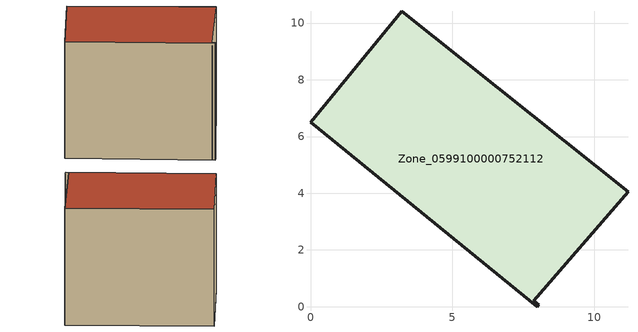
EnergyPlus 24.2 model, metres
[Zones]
Zone_0599100000752112
 floor ground (C_G): 0,6.5 3.21,10.41 11.19,4.05 7.87,0.21 8.04,0.07 7.99,0 z0
 wall outside (C_F): 3.21,10.41 0,6.5 7.99,0 8.04,0.07 7.87,0.21 11.19,4.05 3.21,10.41 z0:9.11
 roof outside (C_R): 7.99,0 8.04,0.07 7.87,0.21 11.19,4.05 3.21,10.41 0,6.5 z9.11
[BUILDING]
Pand.0599100000752112: North Axis=0; Terrain=City; Loads Convergence Tolerance Value=0.04; Temperature Convergence Tolerance Value=0.4; Solar Distribution=FullExterior; Maximum Number of Warmup Days=25; Minimum Number of Warmup Days=1
[Site:Location]
Rotterdam.The.Hague.AP_ZH_NLD Design_Conditions: Latitude=51.96; Longitude=4.45; Time Zone=1; Elevation=-4.5
[SITE:GROUNDTEMPERATURE:BUILDINGSURFACE]
18, 18, 18, 18, 18, 18, 18, 18, 18, 18, 18, 18
[MATERIAL] Thermal Absorptance=0.9; Solar Absorptance=0.7; Visible Absorptance=0.7
Name | Roughness | Thickness | Conductivity | Density | Specific Heat
G.TI.2006-2014 | MediumSmooth | 0.15 | 0.06 | 540 | 1210
F.TI.2006-2014 | Rough | 0.3 | 0.12 | 1920 | 840
R.TI.2006-2014 | MediumRough | 0.2 | 0.08 | 1500 | 1000
[CONSTRUCTION]
C_G: G.TI.2006-2014
C_F: F.TI.2006-2014
C_R: R.TI.2006-2014
[ZONE]
Zone_0599100000752112: Type=1; Multiplier=1; Ceiling Height=Autocalculate; Volume=Autocalculate; Floor Area=autocalculate; Part of Total Floor Area=Yes
[ZONEINFILTRATION:DESIGNFLOWRATE]
Infil_Zone_0599100000752112: Zone or ZoneList or Space or SpaceList=Zone_0599100000752112; Schedule=AlwaysOn; Design Flow Rate Calculation Method=Flow/Area; Flow Rate per Floor Area=0.0015; Constant Term Coefficient=1; Temperature Term Coefficient=0; Velocity Term Coefficient=0; Velocity Squared Term Coefficient=0
[HVACTEMPLATE:ZONE:IDEALLOADSAIRSYSTEM]
Zone_0599100000752112: Maximum Heating Supply Air Temperature=50; Minimum Cooling Supply Air Temperature=13; Maximum Heating Supply Air Humidity Ratio=0.0156; Minimum Cooling Supply Air Humidity Ratio=0.0077; Heating Limit=NoLimit; Cooling Limit=NoLimit; Dehumidification Control Type=ConstantSensibleHeatRatio; Cooling Sensible Heat Ratio=0.7; Dehumidification Setpoint=60; Humidification Control Type=None; Humidification Setpoint=30; Outdoor Air Method=None; Outdoor Air Flow Rate per Person=0.00944; Outdoor Air Flow Rate per Zone Floor Area=0; Outdoor Air Flow Rate per Zone=0; Demand Controlled Ventilation Type=None; Outdoor Air Economizer Type=NoEconomizer; Heat Recovery Type=None; Sensible Heat Recovery Effectiveness=0.7; Latent Heat Recovery Effectiveness=0.65
[ZONECONTROL:THERMOSTAT]
ThermostatControl_Zone_0599100000752112: Zone or ZoneList=Zone_0599100000752112; Control Type Schedule=DualSetpointControlType; Control 1=Thermostat_Zone_0599100000752112; Temperature Difference Between Cutout And Setpoint=0
[THERMOSTATSETPOINT:DUALSETPOINT]
Thermostat_Zone_0599100000752112: Heating Setpoint Temperature Schedule=HeatingSetpoint_Zone_0599100000752112; Cooling Setpoint Temperature Schedule=CoolingSetpoint_Zone_0599100000752112
[SCHEDULE:COMPACT]
HeatingSetpoint_Zone_0599100000752112: Through: 12/31, For: AllDays, Until: 24:00, 21
CoolingSetpoint_Zone_0599100000752112: Through: 12/31, For: AllDays, Until: 24:00, 24
DualSetpointControlType: Through: 12/31, For: AllDays, Until: 24:00, 4
AlwaysOn: Through: 12/31, For: AllDays, Until: 24:00, 1
